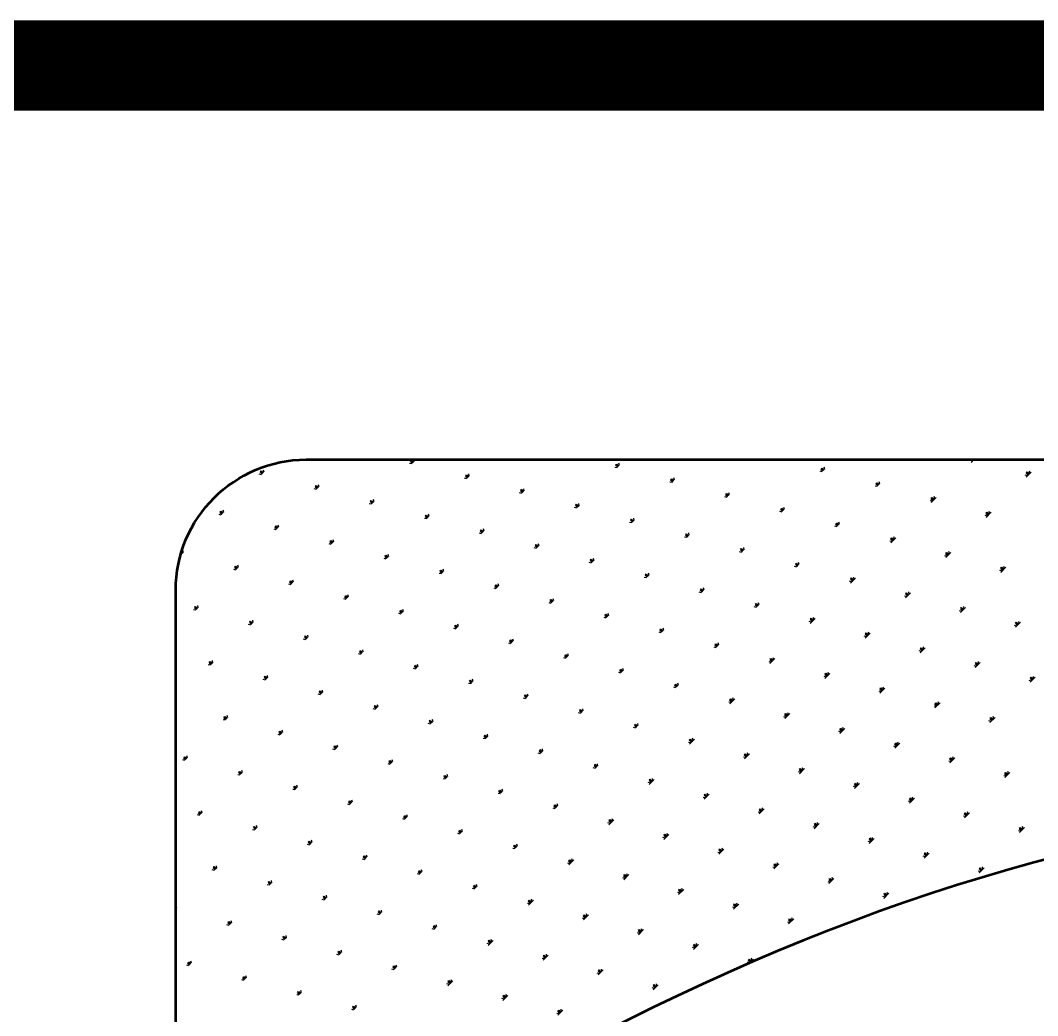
# Model space of a CAD drawing. Extents: x 54907 to 703237, y -798661 to -546661.
# Drawn here: x 481949 to 483638, y -612738 to -611086 of the extents above; entities that cross this region are included whole.
import ezdxf

# ---------------------------------------------------------------- set-up
doc = ezdxf.new("R2010")
doc.units = 0
doc.header["$LTSCALE"] = 1000
doc.header["$MEASUREMENT"] = 0
doc.layers.add('PUB_TITLE', color=4, linetype='Continuous')

msp = doc.modelspace()

# ---------------------------------------------------------------- linework, layer by layer
at = {"layer": 'PUB_TITLE', "color": 4}
for p, q in [((482599.2, -611822.7), (482595.5, -611821.7)), ((482600.2, -611821.7), (482596.9, -611818.3)), ((482601.3, -611820.6), (482597.1, -611816.5)), ((482602.3, -611819.6), (482599, -611816.2)), ((482603.4, -611818.5), (482602.5, -611815.5)), ((482939.8, -611829.3), (482936.2, -611828.3)), ((482940.9, -611828.2), (482937.5, -611824.9)), ((482941.9, -611827.2), (482937.8, -611823)), ((482943, -611826.1), (482939.6, -611822.8)), ((482944, -611825.1), (482943, -611821.4)), ((483281.5, -611834.8), (483278.2, -611831.4)), ((483282.6, -611833.7), (483278.4, -611829.6)), ((483283.6, -611832.7), (483280.3, -611829.4)), ((483284.7, -611831.6), (483283.7, -611828)), ((483529.9, -611817.9), (483526.2, -611816.9)), ((483527.8, -611820), (483532.3, -611815.5)), ((483530.9, -611816.9), (483529.5, -611815.5)), ((483532, -611815.8), (483531.6, -611815.5)), ((482349.8, -611840.6), (482346.1, -611839.6)), ((482350.8, -611839.6), (482347.5, -611836.2)), ((482351.9, -611838.5), (482347.7, -611834.4)), ((482352.9, -611837.5), (482349.6, -611834.1)), ((482354, -611836.4), (482353, -611832.8)), ((482690.5, -611847.2), (482686.8, -611846.2)), ((482691.5, -611846.1), (482688.2, -611842.8)), ((482692.5, -611845.1), (482688.4, -611840.9)), ((482693.6, -611844), (482690.3, -611840.7)), ((482694.6, -611843), (482693.7, -611839.3)), ((483033.2, -611851.6), (483029, -611847.5)), ((483034.3, -611850.6), (483030.9, -611847.3)), ((483035.3, -611849.6), (483034.3, -611845.9)), ((483280.5, -611835.8), (483276.9, -611834.8)), ((483621.2, -611842.4), (483617.5, -611841.4)), ((483622.2, -611841.3), (483618.9, -611838)), ((483623.3, -611840.3), (483619.1, -611836.1)), ((483619.1, -611844.5), (483627.4, -611836.1)), ((483624.3, -611839.2), (483621, -611835.9)), ((483625.3, -611838.2), (483624.4, -611834.6)), ((482441.1, -611865.1), (482437.4, -611864.1)), ((482442.1, -611864), (482438.8, -611860.7)), ((482443.2, -611863), (482439, -611858.8)), ((482444.2, -611861.9), (482440.9, -611858.6)), ((482445.3, -611860.9), (482444.3, -611857.3)), ((482783.8, -611869.5), (482779.7, -611865.4)), ((482784.9, -611868.5), (482781.5, -611865.2)), ((482785.9, -611867.5), (482784.9, -611863.8)), ((483031.1, -611853.7), (483027.5, -611852.8)), ((483032.2, -611852.7), (483028.8, -611849.3)), ((483371.8, -611860.3), (483368.1, -611859.3)), ((483372.8, -611859.2), (483369.5, -611855.9)), ((483373.9, -611858.2), (483369.7, -611854)), ((483374.9, -611857.2), (483371.6, -611853.8)), ((483376, -611856.1), (483375, -611852.5)), ((482536.5, -611885.4), (482535.6, -611881.7)), ((482781.7, -611871.6), (482778.1, -611870.7)), ((482782.8, -611870.6), (482779.4, -611867.2)), ((483122.4, -611878.2), (483118.8, -611877.2)), ((483123.4, -611877.1), (483120.1, -611873.8)), ((483124.5, -611876.1), (483120.3, -611871.9)), ((483125.5, -611875.1), (483122.2, -611871.7)), ((483126.6, -611874), (483125.6, -611870.4)), ((483464.1, -611883.7), (483460.8, -611880.4)), ((483465.2, -611882.7), (483461, -611878.5)), ((483461, -611886.8), (483469.3, -611878.5)), ((483466.2, -611881.6), (483462.9, -611878.3)), ((483467.2, -611880.6), (483466.3, -611876.9)), ((482532.4, -611889.5), (482528.7, -611888.6)), ((482533.4, -611888.5), (482530.1, -611885.2)), ((482534.4, -611887.5), (482530.3, -611883.3)), ((482535.5, -611886.4), (482532.2, -611883.1)), ((482873, -611896.1), (482869.4, -611895.1)), ((482874.1, -611895), (482870.7, -611891.7)), ((482875.1, -611894), (482870.9, -611889.8)), ((482876.2, -611893), (482872.8, -611889.6)), ((482877.2, -611891.9), (482876.2, -611888.3)), ((483214.7, -611901.6), (483211.4, -611898.3)), ((483215.8, -611900.6), (483211.6, -611896.4)), ((483216.8, -611899.5), (483213.5, -611896.2)), ((483217.9, -611898.5), (483216.9, -611894.8)), ((483463.1, -611884.7), (483459.4, -611883.8)), ((482283, -611907.4), (482279.3, -611906.5)), ((482284, -611906.4), (482280.7, -611903.1)), ((482285.1, -611905.4), (482280.9, -611901.2)), ((482286.1, -611904.3), (482282.8, -611901)), ((482287.2, -611903.3), (482286.2, -611899.6)), ((482623.6, -611914), (482620, -611913)), ((482624.7, -611913), (482621.3, -611909.6)), ((482625.7, -611911.9), (482621.6, -611907.7)), ((482626.8, -611910.9), (482623.4, -611907.5)), ((482627.8, -611909.8), (482626.8, -611906.2)), ((482966.4, -611918.5), (482962.2, -611914.3)), ((482967.4, -611917.4), (482964.1, -611914.1)), ((482968.5, -611916.4), (482967.5, -611912.7)), ((483213.7, -611902.6), (483210, -611901.7)), ((483554.3, -611909.2), (483550.7, -611908.2)), ((483555.4, -611908.2), (483552, -611904.8)), ((483556.4, -611907.1), (483552.3, -611902.9)), ((483552.3, -611911.3), (483560.6, -611902.9)), ((483557.5, -611906.1), (483554.1, -611902.7)), ((483558.5, -611905), (483557.5, -611901.4)), ((482374.3, -611931.9), (482370.6, -611930.9)), ((482375.3, -611930.9), (482372, -611927.5)), ((482376.3, -611929.8), (482372.2, -611925.6)), ((482377.4, -611928.8), (482374, -611925.4)), ((482378.4, -611927.7), (482377.5, -611924.1)), ((482717, -611936.4), (482712.8, -611932.2)), ((482718.1, -611935.3), (482714.7, -611932)), ((482719.1, -611934.3), (482718.1, -611930.6)), ((482964.3, -611920.6), (482960.6, -611919.6)), ((482965.3, -611919.5), (482962, -611916.2)), ((483305, -611927.1), (483301.3, -611926.1)), ((483306, -611926.1), (483302.7, -611922.7)), ((483307.1, -611925), (483302.9, -611920.8)), ((483308.1, -611924), (483304.8, -611920.6)), ((483309.1, -611922.9), (483308.2, -611919.3)), ((482469.7, -611952.2), (482468.7, -611948.5)), ((482714.9, -611938.5), (482711.3, -611937.5)), ((482716, -611937.4), (482712.6, -611934.1)), ((483055.6, -611945), (483051.9, -611944)), ((483056.6, -611944), (483053.3, -611940.6)), ((483057.7, -611942.9), (483053.5, -611938.7)), ((483058.7, -611941.9), (483055.4, -611938.5)), ((483059.8, -611940.8), (483058.8, -611937.2)), ((483397.3, -611950.5), (483393.9, -611947.2)), ((483398.3, -611949.5), (483394.2, -611945.3)), ((483394.2, -611953.7), (483402.5, -611945.3)), ((483399.4, -611948.4), (483396, -611945.1)), ((483400.4, -611947.4), (483399.4, -611943.7)), ((482220.3, -611970.1), (482219.4, -611966.4)), ((482465.5, -611956.4), (482461.9, -611955.4)), ((482466.6, -611955.3), (482463.2, -611952)), ((482467.6, -611954.3), (482463.4, -611950.1)), ((482468.7, -611953.2), (482465.3, -611949.9)), ((482806.2, -611962.9), (482802.5, -611961.9)), ((482807.2, -611961.9), (482803.9, -611958.5)), ((482808.3, -611960.8), (482804.1, -611956.7)), ((482809.3, -611959.8), (482806, -611956.4)), ((482810.4, -611958.7), (482809.4, -611955.1)), ((483147.9, -611968.4), (483144.6, -611965.1)), ((483148.9, -611967.4), (483144.8, -611963.2)), ((483150, -611966.3), (483146.7, -611963)), ((483151, -611965.3), (483150.1, -611961.6)), ((483396.2, -611951.6), (483392.6, -611950.6)), ((482216.2, -611974.3), (482215.3, -611974)), ((482217.2, -611973.2), (482215.9, -611971.9)), ((482218.2, -611972.2), (482216.4, -611970.3)), ((482219.3, -611971.1), (482216.9, -611968.7)), ((482556.8, -611980.8), (482553.2, -611979.8)), ((482557.9, -611979.8), (482554.5, -611976.4)), ((482558.9, -611978.7), (482554.7, -611974.6)), ((482560, -611977.7), (482556.6, -611974.3)), ((482561, -611976.6), (482560, -611973)), ((482898.5, -611986.3), (482895.2, -611983)), ((482899.6, -611985.3), (482895.4, -611981.1)), ((482900.6, -611984.2), (482897.3, -611980.9)), ((482901.7, -611983.2), (482900.7, -611979.5)), ((483146.9, -611969.5), (483143.2, -611968.5)), ((483487.5, -611976), (483483.9, -611975)), ((483488.6, -611975), (483485.2, -611971.6)), ((483489.6, -611973.9), (483485.4, -611969.8)), ((483485.4, -611978.1), (483493.8, -611969.8)), ((483490.7, -611972.9), (483487.3, -611969.5)), ((483491.7, -611971.8), (483490.7, -611968.2)), ((482307.4, -611998.7), (482303.8, -611997.7)), ((482308.5, -611997.7), (482305.1, -611994.3)), ((482309.5, -611996.6), (482305.3, -611992.5)), ((482310.6, -611995.6), (482307.2, -611992.3)), ((482311.6, -611994.5), (482310.6, -611990.9)), ((482650.2, -612003.2), (482646, -611999)), ((482651.2, -612002.1), (482647.9, -611998.8)), ((482652.3, -612001.1), (482651.3, -611997.5)), ((482897.5, -611987.4), (482893.8, -611986.4)), ((483238.1, -611993.9), (483234.5, -611992.9)), ((483239.2, -611992.9), (483235.8, -611989.5)), ((483240.2, -611991.8), (483236.1, -611987.7)), ((483241.3, -611990.8), (483237.9, -611987.5)), ((483242.3, -611989.8), (483241.3, -611986.1)), ((483578.8, -612000.5), (483575.2, -611999.5)), ((483579.8, -611999.4), (483576.5, -611996.1)), ((483580.9, -611998.4), (483576.7, -611994.2)), ((483576.7, -612002.6), (483585.1, -611994.2)), ((483581.9, -611997.3), (483578.6, -611994)), ((483583, -611996.3), (483582, -611992.7)), ((482400.8, -612021.1), (482396.6, -612016.9)), ((482401.8, -612020.1), (482398.5, -612016.7)), ((482402.9, -612019), (482401.9, -612015.4)), ((482648.1, -612005.3), (482644.4, -612004.3)), ((482649.1, -612004.2), (482645.8, -612000.9)), ((482988.8, -612011.8), (482985.1, -612010.9)), ((482989.8, -612010.8), (482986.5, -612007.4)), ((482990.8, -612009.7), (482986.7, -612005.6)), ((482991.9, -612008.7), (482988.6, -612005.4)), ((482992.9, -612007.7), (482992, -612004)), ((483329.4, -612018.4), (483325.8, -612017.4)), ((483330.5, -612017.3), (483327.1, -612014)), ((483331.5, -612016.3), (483327.3, -612012.1)), ((483327.3, -612020.5), (483335.7, -612012.1)), ((483332.6, -612015.3), (483329.2, -612011.9)), ((483333.6, -612014.2), (483332.6, -612010.6)), ((482398.7, -612023.2), (482395.1, -612022.2)), ((482399.8, -612022.1), (482396.4, -612018.8)), ((482739.4, -612029.7), (482735.7, -612028.8)), ((482740.4, -612028.7), (482737.1, -612025.4)), ((482741.5, -612027.6), (482737.3, -612023.5)), ((482742.5, -612026.6), (482739.2, -612023.3)), ((482743.6, -612025.6), (482742.6, -612021.9)), ((483081.1, -612035.2), (483077.7, -612031.9)), ((483082.1, -612034.2), (483078, -612030)), ((483083.2, -612033.2), (483079.8, -612029.8)), ((483084.2, -612032.1), (483083.2, -612028.5)), ((482490, -612047.6), (482486.3, -612046.7)), ((482491, -612046.6), (482487.7, -612043.3)), ((482492.1, -612045.6), (482487.9, -612041.4)), ((482493.1, -612044.5), (482489.8, -612041.2)), ((482494.2, -612043.5), (482493.2, -612039.8)), ((482831.7, -612053.2), (482828.4, -612049.8)), ((482832.7, -612052.1), (482828.6, -612047.9)), ((482833.8, -612051.1), (482830.4, -612047.7)), ((482834.8, -612050), (482833.9, -612046.4)), ((483080, -612036.3), (483076.4, -612035.3)), ((483420.7, -612042.8), (483417, -612041.9)), ((483421.7, -612041.8), (483418.4, -612038.5)), ((483422.8, -612040.8), (483418.6, -612036.6)), ((483418.6, -612044.9), (483427, -612036.6)), ((483423.8, -612039.7), (483420.5, -612036.4)), ((483424.9, -612038.7), (483423.9, -612035)), ((482240.6, -612065.5), (482237, -612064.6)), ((482241.7, -612064.5), (482238.3, -612061.2)), ((482242.7, -612063.5), (482238.5, -612059.3)), ((482243.7, -612062.4), (482240.4, -612059.1)), ((482244.8, -612061.4), (482243.8, -612057.7)), ((482582.3, -612071.1), (482579, -612067.7)), ((482583.4, -612070), (482579.2, -612065.8)), ((482584.4, -612069), (482581.1, -612065.6)), ((482585.5, -612067.9), (482584.5, -612064.3)), ((482830.7, -612054.2), (482827, -612053.2)), ((483171.3, -612060.7), (483167.7, -612059.8)), ((483172.4, -612059.7), (483169, -612056.4)), ((483173.4, -612058.7), (483169.2, -612054.5)), ((483174.5, -612057.6), (483171.1, -612054.3)), ((483175.5, -612056.6), (483174.5, -612052.9)), ((483512, -612067.3), (483508.3, -612066.3)), ((483513, -612066.3), (483509.7, -612062.9)), ((483514.1, -612065.2), (483509.9, -612061)), ((483509.9, -612069.4), (483518.2, -612061)), ((483515.1, -612064.2), (483511.8, -612060.8)), ((483516.2, -612063.1), (483515.2, -612059.5)), ((482334, -612087.9), (482329.8, -612083.7)), ((482335, -612086.9), (482331.7, -612083.5)), ((482336.1, -612085.8), (482335.1, -612082.2)), ((482581.3, -612072.1), (482577.6, -612071.1)), ((482921.9, -612078.7), (482918.3, -612077.7)), ((482923, -612077.6), (482919.6, -612074.3)), ((482924, -612076.6), (482919.8, -612072.4)), ((482925.1, -612075.5), (482921.7, -612072.2)), ((482926.1, -612074.5), (482925.1, -612070.8)), ((483262.6, -612085.2), (483258.9, -612084.2)), ((483263.6, -612084.2), (483260.3, -612080.8)), ((483264.7, -612083.1), (483260.5, -612078.9)), ((483260.5, -612087.3), (483268.9, -612078.9)), ((483265.7, -612082.1), (483262.4, -612078.7)), ((483266.8, -612081), (483265.8, -612077.4)), ((483607.4, -612087.6), (483606.5, -612083.9)), ((482331.9, -612090), (482328.2, -612089)), ((482332.9, -612089), (482329.6, -612085.6)), ((482672.6, -612096.6), (482668.9, -612095.6)), ((482673.6, -612095.5), (482670.3, -612092.2)), ((482674.6, -612094.5), (482670.5, -612090.3)), ((482675.7, -612093.4), (482672.3, -612090.1)), ((482676.7, -612092.4), (482675.8, -612088.7)), ((483014.3, -612102.1), (483010.9, -612098.7)), ((483015.3, -612101), (483011.1, -612096.8)), ((483016.3, -612100), (483013, -612096.6)), ((483017.4, -612098.9), (483016.4, -612095.3)), ((483358.1, -612105.5), (483357.1, -612101.8)), ((483603.3, -612091.8), (483599.6, -612090.8)), ((483604.3, -612090.7), (483601, -612087.4)), ((483605.3, -612089.7), (483601.2, -612085.5)), ((483601.2, -612093.8), (483609.5, -612085.5)), ((483606.4, -612088.6), (483603.1, -612085.3)), ((482423.2, -612114.5), (482419.5, -612113.5)), ((482424.2, -612113.4), (482420.9, -612110.1)), ((482425.3, -612112.4), (482421.1, -612108.2)), ((482426.3, -612111.3), (482423, -612108)), ((482427.4, -612110.3), (482426.4, -612106.6)), ((482764.9, -612120), (482761.5, -612116.6)), ((482765.9, -612118.9), (482761.7, -612114.8)), ((482767, -612117.9), (482763.6, -612114.5)), ((482768, -612116.8), (482767, -612113.2)), ((483013.2, -612103.1), (483009.6, -612102.1)), ((483353.9, -612109.7), (483350.2, -612108.7)), ((483354.9, -612108.6), (483351.6, -612105.3)), ((483356, -612107.6), (483351.8, -612103.4)), ((483351.8, -612111.8), (483360.1, -612103.4)), ((483357, -612106.5), (483353.7, -612103.2)), ((482515.5, -612137.9), (482512.2, -612134.5)), ((482516.5, -612136.8), (482512.4, -612132.7)), ((482517.6, -612135.8), (482514.2, -612132.4)), ((482518.6, -612134.7), (482517.7, -612131.1)), ((482763.8, -612121), (482760.2, -612120)), ((483104.5, -612127.6), (483100.8, -612126.6)), ((483105.5, -612126.5), (483102.2, -612123.2)), ((483106.6, -612125.5), (483102.4, -612121.3)), ((483107.6, -612124.4), (483104.3, -612121.1)), ((483108.7, -612123.4), (483107.7, -612119.7)), ((483445.2, -612134.1), (483441.5, -612133.1)), ((483446.2, -612133.1), (483442.9, -612129.7)), ((483447.2, -612132), (483443.1, -612127.9)), ((483443.1, -612136.2), (483451.4, -612127.9)), ((483448.3, -612131), (483445, -612127.7)), ((483449.3, -612129.9), (483448.4, -612126.3)), ((482266.1, -612155.8), (482262.8, -612152.4)), ((482267.2, -612154.7), (482263, -612150.6)), ((482268.2, -612153.7), (482264.9, -612150.4)), ((482269.2, -612152.6), (482268.3, -612149)), ((482514.5, -612138.9), (482510.8, -612137.9)), ((482855.1, -612145.5), (482851.5, -612144.5)), ((482856.2, -612144.4), (482852.8, -612141.1)), ((482857.2, -612143.4), (482853, -612139.2)), ((482858.2, -612142.3), (482854.9, -612139)), ((482859.3, -612141.3), (482858.3, -612137.6)), ((483195.8, -612152), (483192.1, -612151)), ((483196.8, -612151), (483193.5, -612147.6)), ((483197.9, -612149.9), (483193.7, -612145.8)), ((483193.7, -612154.1), (483202, -612145.8)), ((483198.9, -612148.9), (483195.6, -612145.6)), ((483200, -612147.9), (483199, -612144.2)), ((483538.5, -612156.5), (483534.4, -612152.3)), ((483534.4, -612160.7), (483542.7, -612152.3)), ((483539.6, -612155.4), (483536.2, -612152.1)), ((483540.6, -612154.4), (483539.6, -612150.8)), ((482265.1, -612156.8), (482261.4, -612155.8)), ((482605.7, -612163.4), (482602.1, -612162.4)), ((482606.8, -612162.3), (482603.4, -612159)), ((482607.8, -612161.3), (482603.6, -612157.1)), ((482608.9, -612160.2), (482605.5, -612156.9)), ((482609.9, -612159.2), (482608.9, -612155.6)), ((482946.4, -612169.9), (482942.7, -612169)), ((482947.4, -612168.9), (482944.1, -612165.5)), ((482948.5, -612167.8), (482944.3, -612163.7)), ((482949.5, -612166.8), (482946.2, -612163.5)), ((482950.6, -612165.8), (482949.6, -612162.1)), ((483291.2, -612172.3), (483290.3, -612168.7)), ((483536.4, -612158.6), (483532.8, -612157.6)), ((483537.5, -612157.5), (483534.1, -612154.2)), ((482356.4, -612181.3), (482352.7, -612180.3)), ((482357.4, -612180.2), (482354.1, -612176.9)), ((482358.4, -612179.2), (482354.3, -612175)), ((482359.5, -612178.2), (482356.1, -612174.8)), ((482360.5, -612177.1), (482359.6, -612173.5)), ((482698.1, -612186.8), (482694.7, -612183.5)), ((482699.1, -612185.7), (482694.9, -612181.6)), ((482700.1, -612184.7), (482696.8, -612181.4)), ((482701.2, -612183.7), (482700.2, -612180)), ((483287.1, -612176.5), (483283.4, -612175.5)), ((483288.1, -612175.4), (483284.8, -612172.1)), ((483289.1, -612174.4), (483285, -612170.2)), ((483285, -612178.6), (483293.3, -612170.2)), ((483290.2, -612173.4), (483286.8, -612170)), ((483627.7, -612183), (483624.1, -612182.1)), ((483628.8, -612182), (483625.4, -612178.7)), ((483629.8, -612181), (483625.6, -612176.8)), ((483625.6, -612185.1), (483634, -612176.8)), ((483630.9, -612179.9), (483627.5, -612176.6)), ((483631.9, -612178.9), (483630.9, -612175.2)), ((482448.7, -612204.7), (482445.3, -612201.4)), ((482449.7, -612203.7), (482445.5, -612199.5)), ((482450.8, -612202.6), (482447.4, -612199.3)), ((482451.8, -612201.6), (482450.8, -612197.9)), ((482697, -612187.8), (482693.4, -612186.9)), ((483037.7, -612194.4), (483034, -612193.4)), ((483038.7, -612193.3), (483035.4, -612190)), ((483039.8, -612192.3), (483035.6, -612188.1)), ((483040.8, -612191.3), (483037.5, -612187.9)), ((483041.9, -612190.2), (483040.9, -612186.6)), ((483378.3, -612200.9), (483374.7, -612200)), ((483379.4, -612199.9), (483376, -612196.6)), ((483380.4, -612198.9), (483376.2, -612194.7)), ((483376.2, -612203), (483384.6, -612194.7)), ((483381.5, -612197.8), (483378.1, -612194.5)), ((483382.5, -612196.8), (483381.5, -612193.1)), ((482447.6, -612205.7), (482444, -612204.8)), ((482788.3, -612212.3), (482784.6, -612211.3)), ((482789.3, -612211.3), (482786, -612207.9)), ((482790.4, -612210.2), (482786.2, -612206)), ((482791.4, -612209.2), (482788.1, -612205.8)), ((482792.5, -612208.1), (482791.5, -612204.5)), ((483129, -612218.8), (483125.3, -612217.9)), ((483130, -612217.8), (483126.7, -612214.5)), ((483131, -612216.8), (483126.9, -612212.6)), ((483126.9, -612220.9), (483135.2, -612212.6)), ((483132.1, -612215.7), (483128.7, -612212.4)), ((483133.1, -612214.7), (483132.2, -612211)), ((483471.7, -612223.3), (483467.5, -612219.1)), ((483467.5, -612227.5), (483475.9, -612219.1)), ((483472.7, -612222.3), (483469.4, -612218.9)), ((483473.8, -612221.2), (483472.8, -612217.6)), ((482538.9, -612230.2), (482535.3, -612229.2)), ((482540, -612229.2), (482536.6, -612225.8)), ((482541, -612228.1), (482536.8, -612223.9)), ((482542, -612227.1), (482538.7, -612223.7)), ((482543.1, -612226), (482542.1, -612222.4)), ((482879.6, -612236.8), (482875.9, -612235.8)), ((482880.6, -612235.7), (482877.3, -612232.4)), ((482881.7, -612234.7), (482877.5, -612230.5)), ((482882.7, -612233.6), (482879.4, -612230.3)), ((482883.8, -612232.6), (482882.8, -612228.9)), ((483223.4, -612240.2), (483220, -612236.8)), ((483224.4, -612239.1), (483223.4, -612235.5)), ((483469.6, -612225.4), (483466, -612224.4)), ((483470.7, -612224.4), (483467.3, -612221)), ((482289.5, -612248.1), (482285.9, -612247.1)), ((482290.6, -612247.1), (482287.2, -612243.7)), ((482291.6, -612246), (482287.4, -612241.8)), ((482292.7, -612245), (482289.3, -612241.6)), ((482293.7, -612243.9), (482292.7, -612240.3)), ((482630.2, -612254.7), (482626.5, -612253.7)), ((482631.2, -612253.6), (482627.9, -612250.3)), ((482632.3, -612252.6), (482628.1, -612248.4)), ((482633.3, -612251.5), (482630, -612248.2)), ((482634.4, -612250.5), (482633.4, -612246.8)), ((482975, -612257), (482974.1, -612253.4)), ((483220.2, -612243.3), (483216.6, -612242.3)), ((483221.3, -612242.3), (483217.9, -612238.9)), ((483222.3, -612241.2), (483218.1, -612237)), ((483218.1, -612245.4), (483226.5, -612237)), ((483560.9, -612249.9), (483557.2, -612248.9)), ((483561.9, -612248.8), (483558.6, -612245.5)), ((483563, -612247.8), (483558.8, -612243.6)), ((483558.8, -612252), (483567.2, -612243.6)), ((483564, -612246.7), (483560.7, -612243.4)), ((483565.1, -612245.7), (483564.1, -612242)), ((482381.9, -612271.5), (482378.5, -612268.2)), ((482382.9, -612270.5), (482378.7, -612266.3)), ((482383.9, -612269.4), (482380.6, -612266.1)), ((482385, -612268.4), (482384, -612264.7)), ((482970.9, -612261.2), (482967.2, -612260.2)), ((482971.9, -612260.2), (482968.6, -612256.8)), ((482972.9, -612259.1), (482968.8, -612254.9)), ((482974, -612258.1), (482970.6, -612254.7)), ((483311.5, -612267.8), (483307.9, -612266.8)), ((483312.6, -612266.7), (483309.2, -612263.4)), ((483313.6, -612265.7), (483309.4, -612261.5)), ((483309.4, -612269.9), (483317.8, -612261.5)), ((483314.6, -612264.6), (483311.3, -612261.3)), ((483315.7, -612263.6), (483314.7, -612259.9)), ((482380.8, -612272.6), (482377.2, -612271.6)), ((482721.5, -612279.1), (482717.8, -612278.1)), ((482722.5, -612278.1), (482719.2, -612274.7)), ((482723.6, -612277), (482719.4, -612272.9)), ((482724.6, -612276), (482721.3, -612272.6)), ((482725.6, -612274.9), (482724.7, -612271.3)), ((483062.1, -612285.7), (483058.5, -612284.7)), ((483063.2, -612284.6), (483059.8, -612281.3)), ((483064.2, -612283.6), (483060, -612279.4)), ((483060, -612287.8), (483068.4, -612279.4)), ((483065.3, -612282.5), (483061.9, -612279.2)), ((483066.3, -612281.5), (483065.3, -612277.8)), ((483404.9, -612290.1), (483400.7, -612286)), ((483400.7, -612294.3), (483409.1, -612286)), ((483405.9, -612289.1), (483402.6, -612285.8)), ((483407, -612288), (483406, -612284.4)), ((482472.1, -612297), (482468.4, -612296)), ((482473.1, -612296), (482469.8, -612292.6)), ((482474.2, -612294.9), (482470, -612290.8)), ((482475.2, -612293.9), (482471.9, -612290.5)), ((482476.3, -612292.8), (482475.3, -612289.2)), ((482812.8, -612303.6), (482809.1, -612302.6)), ((482813.8, -612302.5), (482810.5, -612299.2)), ((482814.8, -612301.5), (482810.7, -612297.3)), ((482815.9, -612300.4), (482812.5, -612297.1)), ((482816.9, -612299.4), (482816, -612295.7)), ((483155.5, -612308), (483151.3, -612303.9)), ((483151.3, -612312.2), (483159.7, -612303.9)), ((483156.5, -612307), (483153.2, -612303.7)), ((483157.6, -612306), (483156.6, -612302.3)), ((483402.8, -612292.2), (483399.1, -612291.2)), ((483403.8, -612291.2), (483400.5, -612287.8)), ((482222.7, -612314.9), (482219.1, -612313.9)), ((482223.8, -612313.9), (482220.4, -612310.5)), ((482224.8, -612312.8), (482220.6, -612308.7)), ((482225.8, -612311.8), (482222.5, -612308.5)), ((482226.9, -612310.8), (482225.9, -612307.1)), ((482563.4, -612321.5), (482559.7, -612320.5)), ((482564.4, -612320.4), (482561.1, -612317.1)), ((482565.5, -612319.4), (482561.3, -612315.2)), ((482566.5, -612318.3), (482563.2, -612315)), ((482567.5, -612317.3), (482566.6, -612313.7)), ((482908.2, -612323.9), (482907.2, -612320.2)), ((483153.4, -612310.1), (483149.8, -612309.2)), ((483154.5, -612309.1), (483151.1, -612305.7)), ((483494.1, -612316.7), (483490.4, -612315.7)), ((483495.1, -612315.6), (483491.8, -612312.3)), ((483496.2, -612314.6), (483492, -612310.4)), ((483492, -612318.8), (483500.3, -612310.4)), ((483497.2, -612313.6), (483493.9, -612310.2)), ((483498.3, -612312.5), (483497.3, -612308.9)), ((482315, -612338.3), (482311.7, -612335)), ((482316.1, -612337.3), (482311.9, -612333.1)), ((482317.1, -612336.3), (482313.8, -612332.9)), ((482318.2, -612335.2), (482317.2, -612331.6)), ((482658.8, -612341.8), (482657.8, -612338.1)), ((482904, -612328), (482900.4, -612327.1)), ((482905.1, -612327), (482901.7, -612323.6)), ((482906.1, -612325.9), (482901.9, -612321.8)), ((482907.2, -612324.9), (482903.8, -612321.6)), ((483244.7, -612334.6), (483241, -612333.6)), ((483245.7, -612333.5), (483242.4, -612330.2)), ((483246.8, -612332.5), (483242.6, -612328.3)), ((483242.6, -612336.7), (483251, -612328.3)), ((483247.8, -612331.5), (483244.5, -612328.1)), ((483248.9, -612330.4), (483247.9, -612326.8)), ((483586.4, -612340.1), (483583.1, -612336.8)), ((483587.4, -612339.1), (483583.3, -612334.9)), ((483583.3, -612343.2), (483591.6, -612334.9)), ((483588.5, -612338), (483585.1, -612334.7)), ((483589.5, -612337), (483588.6, -612333.3)), ((482314, -612339.4), (482310.3, -612338.4)), ((482654.7, -612345.9), (482651, -612345)), ((482655.7, -612344.9), (482652.4, -612341.6)), ((482656.7, -612343.9), (482652.6, -612339.7)), ((482657.8, -612342.8), (482654.4, -612339.5)), ((482995.3, -612352.5), (482991.7, -612351.5)), ((482996.4, -612351.4), (482993, -612348.1)), ((482997.4, -612350.4), (482993.2, -612346.2)), ((482993.2, -612354.6), (483001.6, -612346.2)), ((482998.4, -612349.4), (482995.1, -612346)), ((482999.5, -612348.3), (482998.5, -612344.7)), ((483337, -612358), (483333.7, -612354.7)), ((483338.1, -612357), (483333.9, -612352.8)), ((483333.9, -612361.1), (483342.2, -612352.8)), ((483339.1, -612355.9), (483335.8, -612352.6)), ((483340.2, -612354.9), (483339.2, -612351.2)), ((483585.4, -612341.1), (483581.7, -612340.2)), ((482405.3, -612363.8), (482401.6, -612362.9)), ((482406.3, -612362.8), (482403, -612359.5)), ((482407.4, -612361.8), (482403.2, -612357.6)), ((482408.4, -612360.7), (482405.1, -612357.4)), ((482409.4, -612359.7), (482408.5, -612356)), ((482745.9, -612370.4), (482742.3, -612369.4)), ((482747, -612369.4), (482743.6, -612366)), ((482748, -612368.3), (482743.8, -612364.1)), ((482749.1, -612367.3), (482745.7, -612363.9)), ((482750.1, -612366.2), (482749.1, -612362.6)), ((483088.7, -612374.9), (483084.5, -612370.7)), ((483084.5, -612379), (483092.9, -612370.7)), ((483089.7, -612373.8), (483086.4, -612370.5)), ((483090.8, -612372.8), (483089.8, -612369.1)), ((483336, -612359), (483332.3, -612358.1)), ((482496.5, -612388.3), (482492.9, -612387.3)), ((482497.6, -612387.3), (482494.3, -612383.9)), ((482498.6, -612386.2), (482494.5, -612382)), ((482499.7, -612385.2), (482496.3, -612381.8)), ((482500.7, -612384.1), (482499.7, -612380.5)), ((482839.3, -612392.8), (482835.1, -612388.6)), ((482840.3, -612391.7), (482837, -612388.4)), ((482841.4, -612390.7), (482840.4, -612387)), ((483086.6, -612377), (483082.9, -612376)), ((483087.6, -612375.9), (483084.3, -612372.6)), ((483427.3, -612383.5), (483423.6, -612382.5)), ((483428.3, -612382.5), (483425, -612379.1)), ((483429.3, -612381.4), (483425.2, -612377.2)), ((483425.2, -612385.6), (483433.5, -612377.2)), ((483430.4, -612380.4), (483427, -612377)), ((483431.4, -612379.3), (483430.5, -612375.7)), ((482247.2, -612406.2), (482243.5, -612405.2)), ((482248.2, -612405.2), (482244.9, -612401.8)), ((482249.3, -612404.1), (482245.1, -612399.9)), ((482250.3, -612403.1), (482247, -612399.7)), ((482251.3, -612402), (482250.4, -612398.4)), ((482592, -612408.6), (482591, -612404.9)), ((482837.2, -612394.9), (482833.6, -612393.9)), ((482838.3, -612393.8), (482834.9, -612390.5)), ((483177.9, -612401.4), (483174.2, -612400.4)), ((483178.9, -612400.4), (483175.6, -612397)), ((483180, -612399.3), (483175.8, -612395.1)), ((483175.8, -612403.5), (483184.1, -612395.1)), ((483181, -612398.3), (483177.7, -612394.9)), ((483182, -612397.2), (483181.1, -612393.6)), ((483519.6, -612406.9), (483516.2, -612403.6)), ((483520.6, -612405.9), (483516.4, -612401.7)), ((483516.4, -612410.1), (483524.8, -612401.7)), ((483521.7, -612404.8), (483518.3, -612401.5)), ((483522.7, -612403.8), (483521.7, -612400.1)), ((482587.8, -612412.8), (482584.2, -612411.8)), ((482588.9, -612411.7), (482585.5, -612408.4)), ((482589.9, -612410.7), (482585.7, -612406.5)), ((482591, -612409.6), (482587.6, -612406.3)), ((482928.5, -612419.3), (482924.8, -612418.3)), ((482929.5, -612418.3), (482926.2, -612414.9)), ((482930.6, -612417.2), (482926.4, -612413.1)), ((482926.4, -612421.4), (482934.8, -612413.1)), ((482931.6, -612416.2), (482928.3, -612412.8)), ((482932.7, -612415.1), (482931.7, -612411.5)), ((483270.2, -612424.8), (483266.9, -612421.5)), ((483271.2, -612423.8), (483267.1, -612419.6)), ((483267.1, -612428), (483275.4, -612419.6)), ((483272.3, -612422.7), (483268.9, -612419.4)), ((483273.3, -612421.7), (483272.4, -612418)), ((483518.5, -612408), (483514.9, -612407)), ((482338.4, -612430.7), (482334.8, -612429.7)), ((482339.5, -612429.6), (482336.2, -612426.3)), ((482340.5, -612428.6), (482336.4, -612424.4)), ((482341.6, -612427.5), (482338.2, -612424.2)), ((482342.6, -612426.5), (482341.6, -612422.8)), ((482679.1, -612437.2), (482675.5, -612436.2)), ((482680.2, -612436.2), (482676.8, -612432.8)), ((482681.2, -612435.1), (482677, -612431)), ((482682.2, -612434.1), (482678.9, -612430.7)), ((482683.3, -612433), (482682.3, -612429.4)), ((483020.8, -612442.7), (483017.5, -612439.4)), ((483021.9, -612441.7), (483017.7, -612437.5)), ((483017.7, -612445.9), (483026, -612437.5)), ((483022.9, -612440.6), (483019.6, -612437.3)), ((483023.9, -612439.6), (483023, -612435.9)), ((483269.2, -612425.9), (483265.5, -612424.9)), ((483609.8, -612432.4), (483606.2, -612431.4)), ((483610.9, -612431.4), (483607.5, -612428)), ((483611.9, -612430.3), (483607.7, -612426.2)), ((483607.7, -612434.5), (483616.1, -612426.2)), ((483612.9, -612429.3), (483609.6, -612425.9)), ((483614, -612428.2), (483613, -612424.6)), ((482429.7, -612455.1), (482426.1, -612454.1)), ((482430.8, -612454.1), (482427.4, -612450.7)), ((482431.8, -612453), (482427.6, -612448.9)), ((482432.9, -612452), (482429.5, -612448.7)), ((482433.9, -612450.9), (482432.9, -612447.3)), ((482772.5, -612459.6), (482768.3, -612455.4)), ((482773.5, -612458.5), (482770.2, -612455.2)), ((482774.6, -612457.5), (482773.6, -612453.9)), ((483019.8, -612443.8), (483016.1, -612442.8)), ((483360.4, -612450.3), (483356.8, -612449.3)), ((483361.5, -612449.3), (483358.1, -612445.9)), ((483362.5, -612448.2), (483358.3, -612444.1)), ((483358.3, -612452.4), (483366.7, -612444.1)), ((483363.6, -612447.2), (483360.2, -612443.9)), ((483364.6, -612446.2), (483363.6, -612442.5)), ((482524.1, -612476.5), (482520.8, -612473.1)), ((482525.2, -612475.4), (482524.2, -612471.8)), ((482770.4, -612461.7), (482766.7, -612460.7)), ((482771.4, -612460.6), (482768.1, -612457.3)), ((483111.1, -612468.2), (483107.4, -612467.3)), ((483112.1, -612467.2), (483108.8, -612463.8)), ((483113.1, -612466.1), (483109, -612462)), ((483109, -612470.3), (483117.3, -612462)), ((483114.2, -612465.1), (483110.8, -612461.8)), ((483115.2, -612464.1), (483114.2, -612460.4)), ((483452.8, -612473.7), (483449.4, -612470.4)), ((483453.8, -612472.7), (483449.6, -612468.5)), ((483449.6, -612476.9), (483458, -612468.5)), ((483454.8, -612471.7), (483451.5, -612468.3)), ((483455.9, -612470.6), (483454.9, -612467)), ((482275.8, -612493.3), (482274.8, -612489.7)), ((482521, -612479.6), (482517.4, -612478.6)), ((482522.1, -612478.5), (482518.7, -612475.2)), ((482523.1, -612477.5), (482518.9, -612473.3)), ((482861.7, -612486.1), (482858, -612485.2)), ((482862.7, -612485.1), (482859.4, -612481.8)), ((482863.8, -612484), (482859.6, -612479.9)), ((482859.6, -612488.2), (482867.9, -612479.9)), ((482864.8, -612483), (482861.5, -612479.7)), ((482865.8, -612482), (482864.9, -612478.3)), ((483203.4, -612491.6), (483200, -612488.3)), ((483204.4, -612490.6), (483200.2, -612486.4)), ((483200.2, -612494.8), (483208.6, -612486.4)), ((483205.5, -612489.6), (483202.1, -612486.2)), ((483206.5, -612488.5), (483205.5, -612484.9)), ((483451.7, -612474.8), (483448.1, -612473.8)), ((482271.6, -612497.5), (482268, -612496.5)), ((482272.7, -612496.4), (482269.3, -612493.1)), ((482273.7, -612495.4), (482269.5, -612491.2)), ((482274.8, -612494.4), (482271.4, -612491)), ((482612.3, -612504), (482608.6, -612503.1)), ((482613.3, -612503), (482610, -612499.7)), ((482614.4, -612502), (482610.2, -612497.8)), ((482615.4, -612500.9), (482612.1, -612497.6)), ((482616.5, -612499.9), (482615.5, -612496.2)), ((482954, -612509.6), (482950.7, -612506.2)), ((482955, -612508.5), (482950.9, -612504.3)), ((482950.9, -612512.7), (482959.2, -612504.3)), ((482956.1, -612507.5), (482952.7, -612504.1)), ((482957.1, -612506.4), (482956.1, -612502.8)), ((483202.3, -612492.7), (483198.7, -612491.7)), ((483543, -612499.2), (483539.3, -612498.3)), ((483544, -612498.2), (483540.7, -612494.9)), ((483545.1, -612497.2), (483540.9, -612493)), ((483540.9, -612501.3), (483549.3, -612493)), ((483546.1, -612496.1), (483542.8, -612492.8)), ((483547.2, -612495.1), (483546.2, -612491.4)), ((482362.9, -612521.9), (482359.3, -612521)), ((482364, -612520.9), (482360.6, -612517.6)), ((482365, -612519.9), (482360.8, -612515.7)), ((482366, -612518.8), (482362.7, -612515.5)), ((482367.1, -612517.8), (482366.1, -612514.1)), ((482705.7, -612526.4), (482701.5, -612522.2)), ((482706.7, -612525.4), (482703.4, -612522)), ((482707.7, -612524.3), (482706.8, -612520.7)), ((482952.9, -612510.6), (482949.3, -612509.6)), ((483293.6, -612517.1), (483290, -612516.2)), ((483294.7, -612516.1), (483291.3, -612512.8)), ((483295.7, -612515.1), (483291.5, -612510.9)), ((483291.5, -612519.2), (483299.9, -612510.9)), ((483296.7, -612514), (483293.4, -612510.7)), ((483297.8, -612513), (483296.8, -612509.3)), ((482456.3, -612544.3), (482452.1, -612540.1)), ((482457.3, -612543.3), (482454, -612539.9)), ((482458.4, -612542.2), (482457.4, -612538.6)), ((482703.6, -612528.5), (482699.9, -612527.5)), ((482704.6, -612527.5), (482701.3, -612524.1)), ((483044.2, -612535.1), (483040.6, -612534.1)), ((483045.3, -612534), (483041.9, -612530.7)), ((483046.3, -612533), (483042.1, -612528.8)), ((483042.1, -612537.1), (483050.5, -612528.8)), ((483047.4, -612531.9), (483044, -612528.6)), ((483048.4, -612530.9), (483047.4, -612527.2)), ((483384.9, -612541.6), (483381.2, -612540.6)), ((483385.9, -612540.6), (483382.6, -612537.2)), ((483387, -612539.5), (483382.8, -612535.3)), ((483382.8, -612543.7), (483391.2, -612535.3)), ((483388, -612538.5), (483384.7, -612535.1)), ((483389.1, -612537.4), (483388.1, -612533.8)), ((482209, -612560.1), (482208, -612556.5)), ((482454.2, -612546.4), (482450.5, -612545.4)), ((482455.2, -612545.4), (482451.9, -612542)), ((482794.8, -612553), (482791.2, -612552)), ((482795.9, -612551.9), (482792.6, -612548.6)), ((482796.9, -612550.9), (482792.8, -612546.7)), ((482792.8, -612555), (482801.1, -612546.7)), ((482798, -612549.8), (482794.6, -612546.5)), ((482799, -612548.8), (482798, -612545.1)), ((483136.6, -612558.5), (483133.2, -612555.1)), ((483137.6, -612557.4), (483133.4, -612553.2)), ((483133.4, -612561.6), (483141.8, -612553.2)), ((483138.6, -612556.4), (483135.3, -612553)), ((483139.7, -612555.3), (483138.7, -612551.7)), ((482207.9, -612561.2), (482207.3, -612560.5)), ((482545.5, -612570.9), (482541.8, -612569.9)), ((482546.5, -612569.8), (482543.2, -612566.5)), ((482547.6, -612568.8), (482543.4, -612564.6)), ((482548.6, -612567.7), (482545.3, -612564.4)), ((482549.6, -612566.7), (482548.7, -612563)), ((482887.2, -612576.4), (482883.8, -612573)), ((482888.2, -612575.3), (482884, -612571.2)), ((482884, -612579.5), (482892.4, -612571.2)), ((482889.3, -612574.3), (482885.9, -612570.9)), ((482890.3, -612573.2), (482889.3, -612569.6)), ((483135.5, -612559.5), (483131.9, -612558.5)), ((482296.1, -612588.8), (482292.4, -612587.8)), ((482297.1, -612587.7), (482293.8, -612584.4)), ((482298.2, -612586.7), (482294, -612582.5)), ((482299.2, -612585.6), (482295.9, -612582.3)), ((482300.3, -612584.6), (482299.3, -612580.9)), ((482637.8, -612594.3), (482634.4, -612590.9)), ((482638.8, -612593.2), (482634.7, -612589.1)), ((482639.9, -612592.2), (482636.5, -612588.8)), ((482640.9, -612591.1), (482639.9, -612587.5)), ((482886.1, -612577.4), (482882.5, -612576.4)), ((483226.8, -612584), (483223.1, -612583)), ((483227.8, -612582.9), (483224.5, -612579.6)), ((483228.9, -612581.9), (483224.7, -612577.7)), ((483224.7, -612586.1), (483233.1, -612577.7)), ((483229.9, -612580.8), (483226.6, -612577.5)), ((483231, -612579.8), (483230, -612576.1)), ((482389.5, -612611.1), (482385.3, -612607)), ((482390.5, -612610.1), (482387.2, -612606.8)), ((482391.5, -612609), (482390.6, -612605.4)), ((482636.7, -612595.3), (482633.1, -612594.3)), ((482977.4, -612601.9), (482973.8, -612600.9)), ((482978.5, -612600.8), (482975.1, -612597.5)), ((482979.5, -612599.8), (482975.3, -612595.6)), ((482975.3, -612604), (482983.7, -612595.6)), ((482980.5, -612598.7), (482977.2, -612595.4)), ((482981.6, -612597.7), (482980.6, -612594)), ((482387.4, -612613.2), (482383.7, -612612.2)), ((482388.4, -612612.2), (482385.1, -612608.8)), ((482728, -612619.8), (482724.4, -612618.8)), ((482729.1, -612618.7), (482725.7, -612615.4)), ((482730.1, -612617.7), (482725.9, -612613.5)), ((482725.9, -612621.9), (482734.3, -612613.5)), ((482731.2, -612616.6), (482727.8, -612613.3)), ((482732.2, -612615.6), (482731.2, -612612)), ((483069.7, -612625.3), (483066.4, -612621.9)), ((483070.8, -612624.2), (483066.6, -612620.1)), ((483066.6, -612628.4), (483075, -612620.1)), ((483071.8, -612623.2), (483068.5, -612619.9)), ((483072.9, -612622.2), (483071.9, -612618.5)), ((482478.6, -612637.7), (482475, -612636.7)), ((482479.7, -612636.6), (482476.3, -612633.3)), ((482480.7, -612635.6), (482476.6, -612631.4)), ((482481.8, -612634.6), (482478.4, -612631.2)), ((482482.8, -612633.5), (482481.8, -612629.9)), ((482820.4, -612643.2), (482817, -612639.9)), ((482821.4, -612642.1), (482817.2, -612638)), ((482817.2, -612646.3), (482825.6, -612638)), ((482822.4, -612641.1), (482819.1, -612637.8)), ((482823.5, -612640.1), (482822.5, -612636.4)), ((483068.7, -612626.3), (483065, -612625.4)), ((482229.3, -612655.6), (482225.6, -612654.6)), ((482230.3, -612654.5), (482227, -612651.2)), ((482231.4, -612653.5), (482227.2, -612649.3)), ((482232.4, -612652.5), (482229.1, -612649.1)), ((482233.4, -612651.4), (482232.5, -612647.8)), ((482571, -612661.1), (482567.6, -612657.8)), ((482572, -612660.1), (482567.8, -612655.9)), ((482573.1, -612659), (482569.7, -612655.7)), ((482574.1, -612658), (482573.1, -612654.3)), ((482819.3, -612644.2), (482815.7, -612643.3)), ((483160, -612650.8), (483156.3, -612649.8)), ((483161, -612649.7), (483157.7, -612646.4)), ((483162.1, -612648.7), (483157.9, -612644.5)), ((483163.1, -612647.7), (483159.8, -612644.3)), ((483159.9, -612650.9), (483166.2, -612644.5)), ((483164.1, -612646.6), (483163.2, -612643)), ((482321.6, -612679), (482318.2, -612675.7)), ((482322.6, -612678), (482318.5, -612673.8)), ((482323.7, -612676.9), (482320.3, -612673.6)), ((482324.7, -612675.9), (482323.7, -612672.2)), ((482569.9, -612662.1), (482566.3, -612661.2)), ((482910.6, -612668.7), (482906.9, -612667.7)), ((482911.6, -612667.7), (482908.3, -612664.3)), ((482912.7, -612666.6), (482908.5, -612662.4)), ((482908.5, -612670.8), (482916.9, -612662.4)), ((482913.7, -612665.6), (482910.4, -612662.2)), ((482914.8, -612664.5), (482913.8, -612660.9)), ((482320.5, -612680), (482316.9, -612679.1)), ((482661.2, -612686.6), (482657.6, -612685.6)), ((482662.2, -612685.6), (482658.9, -612682.2)), ((482663.3, -612684.5), (482659.1, -612680.3)), ((482659.1, -612688.7), (482667.5, -612680.3)), ((482664.3, -612683.5), (482661, -612680.1)), ((482665.4, -612682.4), (482664.4, -612678.8)), ((483001.9, -612693.2), (482998.2, -612692.2)), ((483002.9, -612692.1), (482999.6, -612688.8)), ((483004, -612691.1), (482999.8, -612686.9)), ((482999.8, -612695.2), (483008.1, -612686.9)), ((483005, -612690), (483001.7, -612686.7)), ((483006, -612689), (483005.1, -612685.3)), ((482411.8, -612704.5), (482408.2, -612703.5)), ((482412.9, -612703.5), (482409.5, -612700.1)), ((482413.9, -612702.4), (482409.7, -612698.2)), ((482415, -612701.4), (482411.6, -612698)), ((482416, -612700.3), (482415, -612696.7)), ((482753.5, -612710), (482750.2, -612706.7)), ((482754.6, -612709), (482750.4, -612704.8)), ((482750.4, -612713.1), (482758.7, -612704.8)), ((482755.6, -612707.9), (482752.3, -612704.6)), ((482756.7, -612706.9), (482755.7, -612703.2)), ((482504.1, -612727.9), (482500.8, -612724.6)), ((482505.2, -612726.9), (482501, -612722.7)), ((482506.2, -612725.8), (482502.9, -612722.5)), ((482507.3, -612724.8), (482506.3, -612721.1)), ((482752.5, -612711.1), (482748.8, -612710.1)), ((482503.1, -612729), (482499.5, -612728)), ((482843.8, -612735.5), (482840.1, -612734.5)), ((482844.8, -612734.5), (482841.5, -612731.1)), ((482845.9, -612733.4), (482841.7, -612729.3)), ((482841.7, -612737.6), (482850, -612729.3)), ((482846.9, -612732.4), (482843.6, -612729)), ((482847.9, -612731.3), (482847, -612727.7))]:
    msp.add_line(p, q, dxfattribs=at)
at = {"layer": 'PUB_TITLE', "const_width": 150}
msp.add_lwpolyline([(292115.7, -671161.4), (487565.7, -671161.4), (487565.7, -611161.4), (292115.7, -611161.4)], close=True, dxfattribs=at)
at = {"layer": 'PUB_TITLE', "color": 4, "const_width": 52.8}
msp.add_lwpolyline([(479717.7, -618792.1), (487565.7, -618792.1), (487565.7, -611161.4), (479717.7, -611161.4)], close=True, dxfattribs=at)
at = {"layer": 'PUB_TITLE', "color": 4, "lineweight": 53}
for points, knots in [([(482207.3, -613215.1), (482207.3, -612625.2), (482207.3, -612032.2), (482207.3, -612032.2), (482207.3, -611913), (482304.8, -611815.5), (482424.1, -611815.5), (482424.1, -611815.5), (484772.1, -611815.5), (484772.1, -611815.5), (484891.3, -611815.5), (484988.8, -611913), (484988.8, -612032.2), (484988.8, -612032.2), (484988.8, -612510.9), (484988.8, -613036)], [6.497483, 6.497483, 6.497483, 6.497483, 7, 7, 7, 8, 8, 8, 9, 9, 9, 10, 10, 10, 10.451509, 10.451509, 10.451509, 10.451509]), ([(484615.7, -612416.9), (485242, -612517.5), (484743.2, -613249.2), (484091.6, -613528.3), (484551.4, -613206.1), (484853.4, -612600), (484058.8, -612797.8), (484058.8, -612797.8), (483939.3, -613598.8), (483939.3, -613598.8), (483617.2, -613749.2), (483386, -613786.8), (483236.6, -613768), (483236.6, -613768), (483346.2, -612915.3), (483346.2, -612915.3), (482803.2, -612917.8), (482098.5, -613337.3), (482007.7, -613373.2), (482738.1, -612766.8), (483717.9, -612272.7), (484615.7, -612416.9)], [0, 0, 0, 0, 1, 1, 1, 2, 2, 2, 3, 3, 3, 4, 4, 4, 5, 5, 5, 6, 6, 6, 7, 7, 7, 7])]:
    msp.add_open_spline(points, degree=3, knots=knots, dxfattribs=at)

doc.saveas('drawing.dxf')
